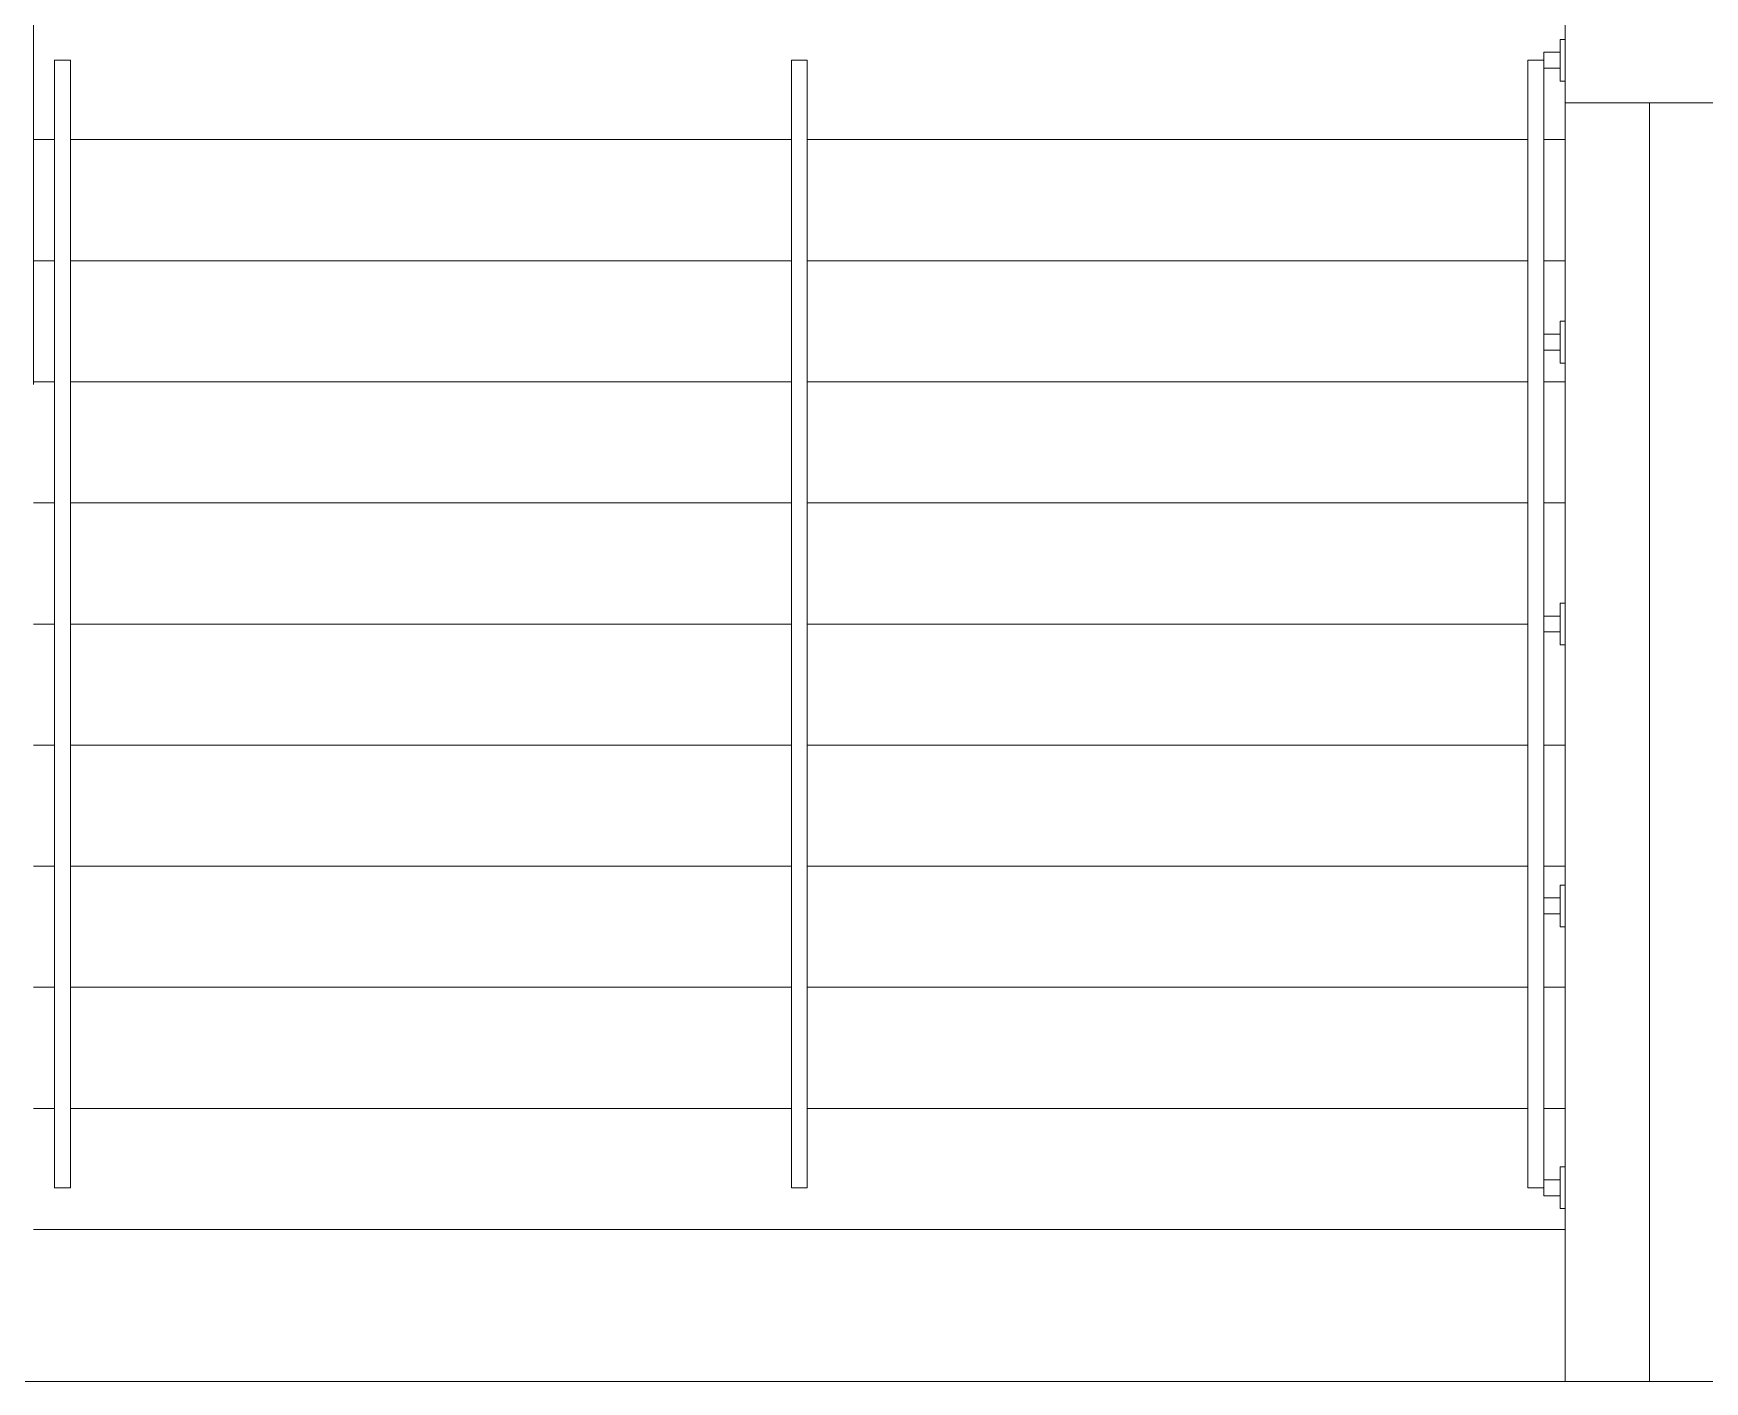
# Model space of a CAD drawing. Header units: metres. Extents: x -55 to 263, y -124 to 62.
# Drawn here: x 2.042 to 6.044, y 15.476 to 18.704 of the extents above; entities that cross this region are included whole.
import ezdxf

# ---------------------------------------------------------------- set-up
doc = ezdxf.new("R2010")
doc.units = ezdxf.units.M
for name, color, linetype, lineweight in [('0-1', 7, 'Continuous', 5), ('06MUREXT-1', 253, 'Continuous', 5), ('13CIVERT-1', 53, 'Continuous', 5), ('46BANQ-1', 53, 'Continuous', 5), ('53BAPS-1', 53, 'Continuous', 5), ('55BARANDAL-1', 53, 'Continuous', 5), ('70LINEA-1', 254, 'Continuous', 5), ('70LINEA-5', 213, 'Continuous', 9)]:
    doc.layers.add(name, color=color, linetype=linetype, lineweight=lineweight)

# ---------------------------------------------------------------- blocks, each defined once
blk = doc.blocks.new('Railing - Railing-7164561-A1 _ A250')
at = {"layer": '55BARANDAL-1'}
for p, q in [((3.8571, 18.6399), (3.8952, 18.6399)), ((3.8571, 18.6399), (3.8571, 15.9399)), ((3.8952, 18.6399), (3.8952, 15.9399)), ((3.8952, 15.9399), (3.8571, 15.9399))]:
    blk.add_line(p, q, dxfattribs=at)
blk = doc.blocks.new('Handrail Type - Handrail_Internal_-7165883-A1 _ A250')
at = {"layer": '55BARANDAL-1'}
for p, q in [((5.6211, 18.6399), (5.6211, 15.9399)), ((5.6592, 15.9399), (5.6592, 18.6399))]:
    blk.add_line(p, q, dxfattribs=at)
at = {"layer": '55BARANDAL-1', "flags": 128}
for points in [[(5.6211, 18.6399), (5.6217, 18.6399), (5.6237, 18.6399), (5.6267, 18.6399), (5.6306, 18.6399), (5.6352, 18.6399), (5.6402, 18.6399), (5.6451, 18.6399), (5.6497, 18.6399), (5.6536, 18.6399), (5.6566, 18.6399), (5.6586, 18.6399), (5.6592, 18.6399)], [(5.6592, 15.9399), (5.6586, 15.9399), (5.6566, 15.9399), (5.6536, 15.9399), (5.6497, 15.9399), (5.6451, 15.9399), (5.6402, 15.9399), (5.6352, 15.9399), (5.6306, 15.9399), (5.6267, 15.9399), (5.6237, 15.9399), (5.6217, 15.9399), (5.6211, 15.9399)]]:
    blk.add_lwpolyline(points, dxfattribs=at)
blk = doc.blocks.new('Handrail Type - Handrail_Internal_-V29-A1 _ A250')
at = {"layer": '55BARANDAL-1'}
for p, q in [((5.6211, 18.6399), (5.6211, 15.9399)), ((5.6592, 18.6228), (5.6592, 17.9814)), ((5.6592, 17.9478), (5.6592, 17.3064)), ((5.6592, 17.2728), (5.6592, 16.6314)), ((5.6592, 16.5978), (5.6592, 15.9564))]:
    blk.add_line(p, q, dxfattribs=at)
blk = doc.blocks.new('Support - Metal - CircularAIIG - Support - Metal - CircularAIIG-7172669-A1 _ A250')
at = {"layer": '70LINEA-1'}
for p, q in [((-0.05, 0.0698), (-0.05, 0.0578)), ((0.05, 0.0578), (-0.05, 0.0578)), ((-0.0191, 0.0578), (-0.0191, 0.019)), ((0.019, 0.019), (0.019, 0.0578)), ((0.05, 0.0698), (0.05, 0.0578)), ((-0.0191, 0.019), (0, 0.019)), ((0, 0.019), (0.0165, 0.019))]:
    blk.add_line(p, q, dxfattribs=at)
blk = doc.blocks.new('Support - Metal - CircularAIIG - Support - Metal - CircularAIIG-V30-A1 _ A250')
at = {"layer": '55BARANDAL-1'}
for p, q in [((-0.05, 0.0698), (-0.05, 0.0578)), ((0.05, 0.0578), (-0.05, 0.0578)), ((-0.0191, 0.0578), (-0.0191, 0.019)), ((0.0191, 0.019), (0.0191, 0.0578)), ((0.05, 0.0698), (0.05, 0.0578)), ((-0.0191, 0.019), (0, 0.019)), ((0, 0.019), (0.0165, 0.019))]:
    blk.add_line(p, q, dxfattribs=at)
blk = doc.blocks.new('Railing - Railing-7458748-A1 _ A250')
at = {"layer": '55BARANDAL-1'}
for p, q in [((2.093, 18.6399), (2.1311, 18.6399)), ((2.093, 18.6399), (2.093, 15.9399)), ((2.1311, 18.6399), (2.1311, 15.9399)), ((2.1311, 15.9399), (2.093, 15.9399))]:
    blk.add_line(p, q, dxfattribs=at)
blk = doc.blocks.new('Support - Metal - CircularAIIG - Support - Metal - CircularAIIG-V224-A1 _ A250')
at = {"layer": '55BARANDAL-1'}
for p, q in [((-0.05, 0.06985), (-0.05, 0.05785)), ((0.05, 0.05785), (-0.05, 0.05785)), ((-0.01905, 0.05785), (-0.01905, 0.019)), ((0.01905, 0.019), (0.01905, 0.05785)), ((0.05, 0.06985), (0.05, 0.05785)), ((-0.01905, 0.019), (0, 0.019)), ((0, 0.019), (0.01905, 0.019))]:
    blk.add_line(p, q, dxfattribs=at)
blk = doc.blocks.new('22011_AR_rvt-1-A1 _ A250')
at = {"layer": '06MUREXT-1'}
for p, q in [((5.71, 18.7399), (5.71, 18.5379)), ((5.71, 15.4757), (5.71, 18.5379)), ((5.71, 18.5379), (5.912, 18.5379)), ((12.9101, 18.5379), (5.71, 18.5379)), ((5.912, 18.5379), (5.912, 15.4757))]:
    blk.add_line(p, q, dxfattribs=at)
at = {"layer": '13CIVERT-1'}
for p, q in [((2.0422, 18.7399), (2.0422, 18.4499)), ((2.0422, 18.4499), (2.0422, 18.1599)), ((2.093, 18.4499), (2.0422, 18.4499)), ((2.093, 18.4499), (2.0422, 18.4499)), ((3.8571, 18.4499), (2.1311, 18.4499)), ((3.8571, 18.4499), (2.1311, 18.4499)), ((5.6211, 18.4499), (3.8952, 18.4499)), ((5.6211, 18.4499), (3.8952, 18.4499)), ((5.71, 18.4499), (5.6592, 18.4499)), ((5.71, 18.4499), (5.6592, 18.4499)), ((2.0422, 18.1599), (2.0422, 17.8699)), ((2.093, 18.1599), (2.0422, 18.1599)), ((2.093, 18.1599), (2.0422, 18.1599)), ((3.8571, 18.1599), (2.1311, 18.1599)), ((3.8571, 18.1599), (2.1311, 18.1599)), ((5.6211, 18.1599), (3.8952, 18.1599)), ((5.6211, 18.1599), (3.8952, 18.1599)), ((5.71, 18.1599), (5.6592, 18.1599)), ((5.71, 18.1599), (5.6592, 18.1599)), ((2.0422, 17.8699), (2.0422, 17.8632)), ((2.093, 17.8699), (2.0422, 17.8699)), ((2.093, 17.8699), (2.0422, 17.8699)), ((3.8571, 17.8699), (2.1311, 17.8699)), ((3.8571, 17.8699), (2.1311, 17.8699)), ((5.6211, 17.8699), (3.8952, 17.8699)), ((5.6211, 17.8699), (3.8952, 17.8699)), ((5.71, 17.8699), (5.6592, 17.8699)), ((5.71, 17.8699), (5.6592, 17.8699)), ((2.093, 17.5799), (2.0422, 17.5799)), ((2.093, 17.5799), (2.0422, 17.5799)), ((3.8571, 17.5799), (2.1311, 17.5799)), ((3.8571, 17.5799), (2.1311, 17.5799)), ((5.6211, 17.5799), (3.8952, 17.5799)), ((5.6211, 17.5799), (3.8952, 17.5799)), ((5.71, 17.5799), (5.6592, 17.5799)), ((5.71, 17.5799), (5.6592, 17.5799)), ((2.093, 17.2899), (2.0422, 17.2899)), ((2.093, 17.2899), (2.0422, 17.2899)), ((3.8571, 17.2899), (2.1311, 17.2899)), ((3.8571, 17.2899), (2.1311, 17.2899)), ((5.6211, 17.2899), (3.8952, 17.2899)), ((5.6211, 17.2899), (3.8952, 17.2899)), ((2.093, 16.9999), (2.0422, 16.9999)), ((2.093, 16.9999), (2.0422, 16.9999)), ((3.8571, 16.9999), (2.1311, 16.9999)), ((3.8571, 16.9999), (2.1311, 16.9999)), ((5.6211, 16.9999), (3.8952, 16.9999)), ((5.6211, 16.9999), (3.8952, 16.9999)), ((5.71, 16.9999), (5.6592, 16.9999)), ((5.71, 16.9999), (5.6592, 16.9999)), ((2.093, 16.7099), (2.0422, 16.7099)), ((2.093, 16.7099), (2.0422, 16.7099)), ((3.8571, 16.7099), (2.1311, 16.7099)), ((3.8571, 16.7099), (2.1311, 16.7099)), ((5.6211, 16.7099), (3.8952, 16.7099)), ((5.6211, 16.7099), (3.8952, 16.7099)), ((5.71, 16.7099), (5.6592, 16.7099)), ((5.71, 16.7099), (5.6592, 16.7099)), ((2.093, 16.4199), (2.0422, 16.4199)), ((2.093, 16.4199), (2.0422, 16.4199)), ((3.8571, 16.4199), (2.1311, 16.4199)), ((3.8571, 16.4199), (2.1311, 16.4199)), ((5.6211, 16.4199), (3.8952, 16.4199)), ((5.6211, 16.4199), (3.8952, 16.4199)), ((5.71, 16.4199), (5.6592, 16.4199)), ((5.71, 16.4199), (5.6592, 16.4199)), ((2.093, 16.1299), (2.0422, 16.1299)), ((2.093, 16.1299), (2.0422, 16.1299)), ((3.8571, 16.1299), (2.1311, 16.1299)), ((3.8571, 16.1299), (2.1311, 16.1299)), ((5.6211, 16.1299), (3.8952, 16.1299)), ((5.6211, 16.1299), (3.8952, 16.1299)), ((5.71, 16.1299), (5.6592, 16.1299)), ((5.71, 16.1299), (5.6592, 16.1299)), ((5.71, 15.8399), (2.0422, 15.8399))]:
    blk.add_line(p, q, dxfattribs=at)
at = {"layer": '46BANQ-1'}
blk.add_line((5.71, 15.8399), (2.0422, 15.8399), dxfattribs=at)
at = {"layer": '53BAPS-1'}
blk.add_line((0.339, 15.4757), (182.5411, 15.4757), dxfattribs=at)
at = {"layer": '55BARANDAL-1', "rotation": 269.9999999999999}
for name, p in [('Support - Metal - CircularAIIG - Support - Metal - CircularAIIG-7172669-A1 _ A250', (5.6402, 18.6399)), ('Support - Metal - CircularAIIG - Support - Metal - CircularAIIG-7172669-A1 _ A250', (5.6402, 17.9649)), ('Support - Metal - CircularAIIG - Support - Metal - CircularAIIG-V30-A1 _ A250', (5.6402, 17.2899)), ('Support - Metal - CircularAIIG - Support - Metal - CircularAIIG-V30-A1 _ A250', (5.6402, 16.6149)), ('Support - Metal - CircularAIIG - Support - Metal - CircularAIIG-V224-A1 _ A250', (5.6402, 15.9399))]:
    blk.add_blockref(name, p, dxfattribs=at)
at = {"layer": '55BARANDAL-1'}
for name in ['Railing - Railing-7458748-A1 _ A250', 'Railing - Railing-7164561-A1 _ A250', 'Handrail Type - Handrail_Internal_-7165883-A1 _ A250', 'Handrail Type - Handrail_Internal_-V29-A1 _ A250']:
    blk.add_blockref(name, (0, 0), dxfattribs=at)
blk = doc.blocks.new('22011_ST_rvt-1-A1 _ A250')
at = {"layer": '70LINEA-5'}
h = blk.add_hatch(dxfattribs=at)
h.set_pattern_fill('FP_63', color=256, style=0, pattern_type=2)
h.set_pattern_definition([(0, (0, 0), (3.658, 0.9144), [0.15088, -2.592, 0.15088, -2.592, -14.63]), (0, (0, 0), (3.658, 0.9144), [-5.486, 0.15088, -5.336, 0.15088, -2.592, -6.401]), (0, (0, 0), (3.658, 0.9144), [-13.716, 0.15088, -1.678, 0.15088, -4.421]), (120, (1.372, 0.4572), (-2.620894, 2.71072), [0.15088, -2.592, 0.15088, -2.592, -14.63]), (120, (1.372, 0.4572), (-2.620894, 2.71072), [-5.486, 0.15088, -5.336, 0.15088, -2.592, -6.401]), (120, (1.372, 0.4572), (-2.620894, 2.71072), [-13.716, 0.15088, -1.678, 0.15088, -4.421]), (240, (1.829, 2.286), (-1.037106, -3.62512), [0.15088, -2.592, 0.15088, -2.592, -14.63]), (240, (1.829, 2.286), (-1.037106, -3.62512), [-5.486, 0.15088, -5.336, 0.15088, -2.592, -6.401]), (240, (1.829, 2.286), (-1.037106, -3.62512), [-13.716, 0.15088, -1.678, 0.15088, -4.421])])
h.paths.add_polyline_path([(2.0422, 17.4601), (2.0422, 17.4601), (2.0422, 17.5799)])

msp = doc.modelspace()

# ---------------------------------------------------------------- block references
at = {"layer": '0-1'}
for name in ['22011_AR_rvt-1-A1 _ A250', '22011_ST_rvt-1-A1 _ A250']:
    msp.add_blockref(name, (0, 0), dxfattribs=at)

doc.saveas('drawing.dxf')
